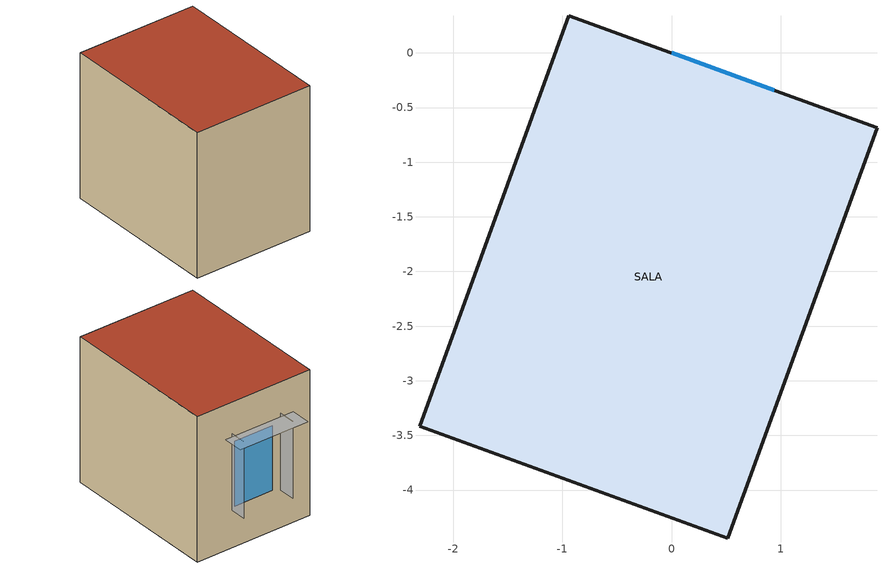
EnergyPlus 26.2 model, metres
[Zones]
SALA
 floor adiabatic (PAREDE): 1.88,-0.68 0.51,-4.44 -2.31,-3.42 -0.94,0.34 z-1
 wall outside (PAREDE): 1.88,-0.68 -0.94,0.34 -2.31,-3.42 0.51,-4.44 1.88,-0.68 z-1:2.6
 window (VIDRO): 0.94,-0.34 0,0 z0:1.6
 roof outside (PAREDE): -0.94,0.34 -2.31,-3.42 0.51,-4.44 1.88,-0.68 z2.6
shading: 1.11,-0.3 1.25,0.08 / -0.11,0.15 0.03,0.52 z0:1.9; -0.31,0.32 1.38,-0.29 1.55,0.18 -0.14,0.79 z1.9
[Building]
SOL-AR conferencia: North Axis {deg}=0; Terrain=Suburbs; Loads Convergence Tolerance Value {W}=0.04; Temperature Convergence Tolerance Value {deltaC}=0.4; Solar Distribution=FullExterior; Maximum Number of Warmup Days=25; Minimum Number of Warmup Days=6
[Site:Location]
concepcion: Latitude {deg}=-36.7783; Longitude {deg}=-73.0625; Time Zone {hr}=-4; Elevation {m}=7.9
[Material:NoMass]
PAREDE: Roughness=MediumRough; Thermal Resistance {m2-K/W}=1; Thermal Absorptance=0.9; Solar Absorptance=0.7; Visible Absorptance=0.7
[Construction]
PAREDE: PAREDE
VIDRO: VIDRO
[WindowMaterial:SimpleGlazingSystem]
VIDRO: U-Factor {W/m2-K}=5.8; Solar Heat Gain Coefficient=0.8; Visible Transmittance=0.85
[Zone]
SALA
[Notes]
SOL-AR: modelo minimo para conferir a fracao ensolarada da janela no EnergyPlus.
Gerado por SOL-AR (teste de referencia do F5.2), para o EnergyPlus 26.2.
Local: concepcion. Fachada: normal externa a 20 graus do Norte.
Janela (vidro): 1 x 1.6 m.
Peca 1 (brise horizontal): Shading:Building:Detailed.
Peca 2 (aleta): Shading:Building:Detailed.
Peca 3 (aleta): Shading:Building:Detailed.
Esquerda e direita dos objetos por projecao: vistas de fora, como no EnergyPlus.
Rode com o EPW do local; a saida Surface Outside Face Sunlit Fraction da janela sai a cada passo de tempo.
Zona em caixa atras da fachada, com materiais sem massa: o modelo serve so para a sombra.
